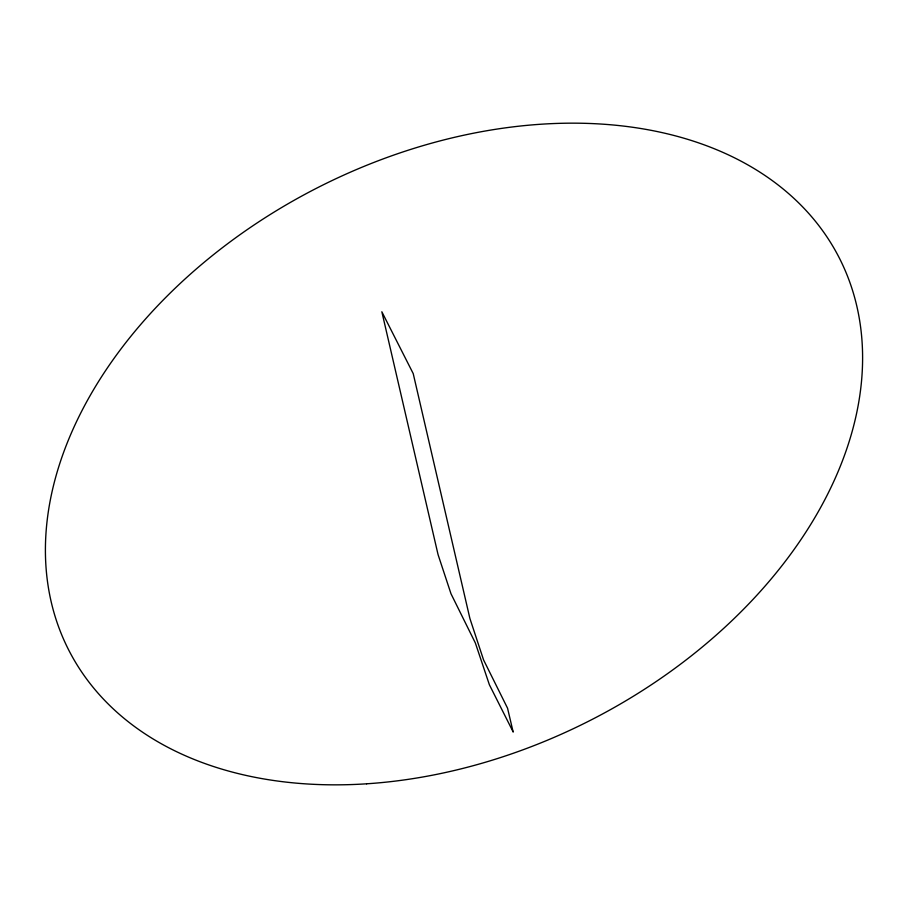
<?xml version="1.0" encoding="UTF-8"?>
<svg xmlns="http://www.w3.org/2000/svg" width="908" height="908" viewBox="0 0 908 908"><rect width="100%" height="100%" fill="white"/><g stroke="black" fill="none" stroke-linecap="round" stroke-linejoin="round"><path stroke-width="1.36" d="M513.111 731.837L489.378 684.745L475.338 642.943L450.981 593.73L438.258 555.208A7.695 0.931 69.8 0 1 437.928 554.05L381.848 311.773L413.219 373.608L469.754 617.86A8.149 0.987 69.8 0 0 470.072 619.006L483.578 659.934L507.549 708.195L513.111 731.837M366.594 783.808A432.31 299.22 -26.9 0 0 843.373 266.407A432.31 299.22 -26.9 0 0 152.033 311.784A432.31 299.22 -26.9 0 0 366.594 783.808"/></g></svg>
